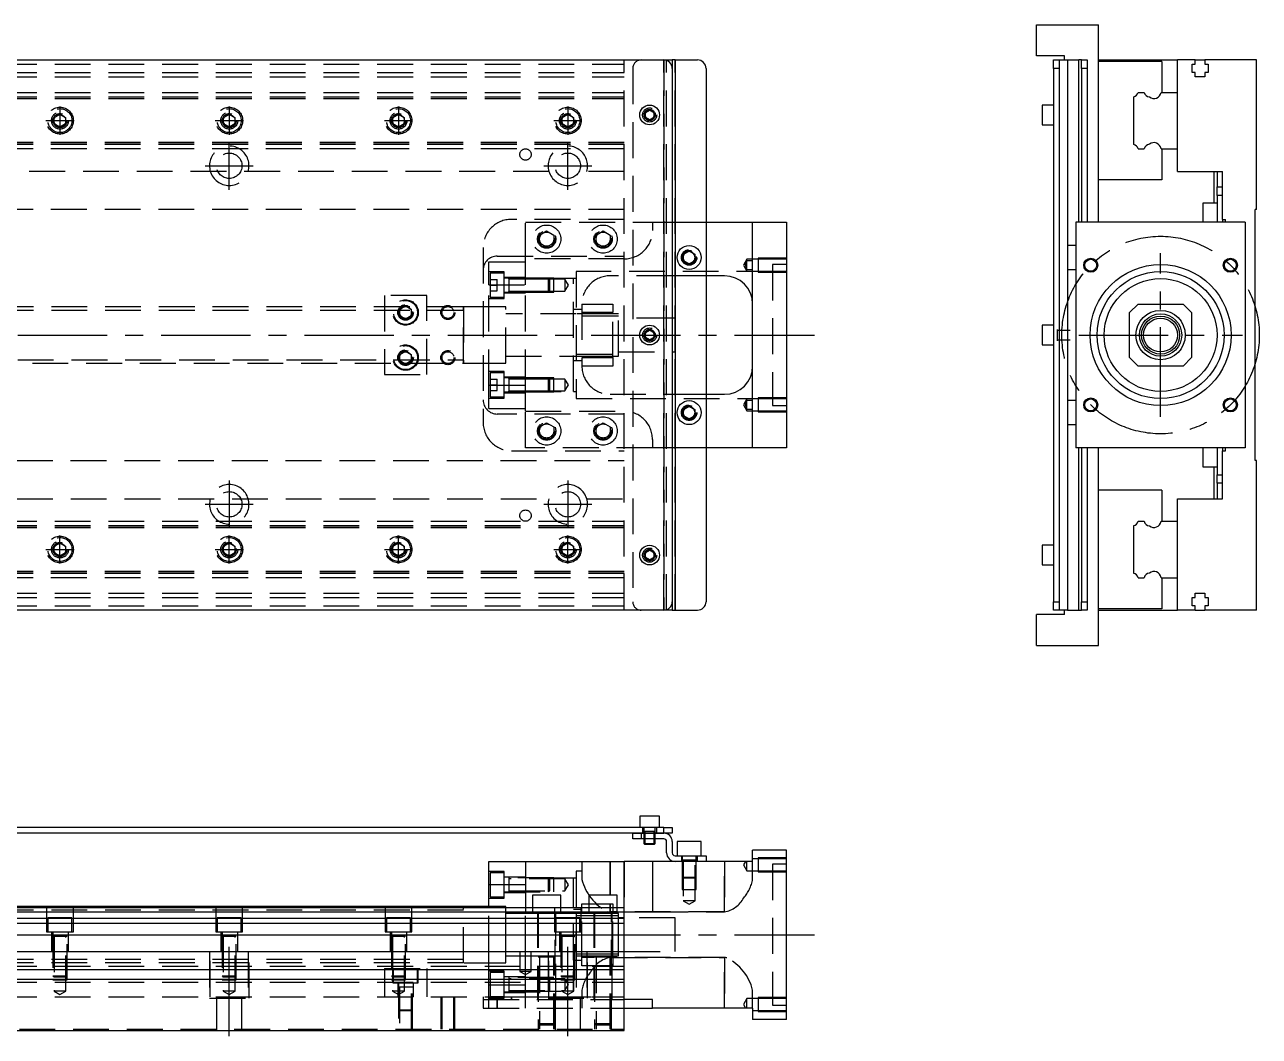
# Model space of a CAD drawing. Extents: x -36 to 861, y -312 to 84.
# Drawn here: x 423.6 to 861.2, y -276.2 to 82.3 of the extents above; entities that cross this region are included whole.
import ezdxf

# ---------------------------------------------------------------- set-up
doc = ezdxf.new("R2010")
doc.units = 0
doc.linetypes.add('CENTER', pattern=[50.8, 31.75, -6.35, 6.35, -6.35])
doc.linetypes.add('DASHED', pattern=[19.05, 12.7, -6.35])
doc.layers.get('0').update_dxf_attribs({"linetype": 'CONTINUOUS'})
doc.layers.add('CENTER', color=1, linetype='CENTER')

msp = doc.modelspace()

# ---------------------------------------------------------------- linework, layer by layer
at = {"color": 7, "linetype": 'CONTINUOUS'}
for p, q in [((782.19, 82.31), (804.19, 82.31)), ((782.19, 71.31), (782.19, 82.31)), ((804.19, 12.31), (804.19, 82.31)), ((792.19, 71.31), (782.19, 71.31)), ((792.19, 69.81), (792.19, 71.31)), ((-17.91, 69.81), (650.09, 69.81)), ((650.09, 69.81), (653.09, 69.81)), ((653.09, 69.81), (653.09, 66.81)), ((654.09, 69.81), (653.09, 69.81)), ((653.09, 66.81), (653.09, -122.19)), ((654.09, 69.81), (654.09, -125.19)), ((654.09, 69.81), (662.09, 69.81)), ((665.09, 66.81), (665.09, -122.19)), ((788.19, 69.81), (790.19, 69.81)), ((788.19, 66.81), (788.19, 69.81)), ((790.19, 66.81), (788.19, 66.81)), ((788.19, 66.81), (788.19, -122.19)), ((790.19, 69.81), (793.19, 69.81)), ((790.19, 69.81), (790.19, 66.81)), ((790.19, 66.81), (790.19, -122.19)), ((793.19, 69.81), (793.19, 4.06)), ((793.19, 69.81), (797.19, 69.81)), ((797.19, 12.31), (797.19, 69.81)), ((798.19, 69.81), (797.19, 69.81)), ((798.19, 69.81), (800.19, 69.81)), ((798.19, 66.81), (798.19, 69.81)), ((800.19, 66.81), (798.19, 66.81)), ((798.19, 66.81), (798.19, 12.31)), ((799.29, 66.81), (799.29, 66.81)), ((800.19, 69.81), (800.19, 66.81)), ((800.19, 66.81), (800.19, 12.31)), ((804.19, 69.81), (832.19, 69.81)), ((826.69, 69.31), (804.19, 69.31)), ((826.69, 69.31), (826.69, 58.31)), ((832.19, 58.31), (832.19, 69.81)), ((838.49, 69.81), (832.19, 69.81)), ((837.34, 68.31), (838.49, 68.31)), ((837.34, 65.31), (837.34, 68.31)), ((838.49, 69.81), (841.89, 69.81)), ((838.49, 68.31), (838.49, 69.81)), ((841.89, 69.81), (841.89, 68.31)), ((860.19, 69.81), (841.89, 69.81)), ((841.89, 68.31), (843.04, 68.31)), ((843.04, 68.31), (843.04, 65.31)), ((860.19, 16.81), (860.19, 69.81)), ((838.49, 65.31), (837.34, 65.31)), ((838.49, 63.81), (838.49, 65.31)), ((841.89, 63.81), (838.49, 63.81)), ((841.89, 65.31), (841.89, 63.81)), ((843.04, 65.31), (841.89, 65.31)), ((818.22, 58.31), (820.35, 58.31)), ((826.37, 58.31), (832.19, 58.31)), ((832.19, 38.31), (832.19, 58.31)), ((832.19, 38.31), (832.19, 58.31)), ((784.19, 53.81), (784.19, 50.31)), ((788.19, 53.81), (784.19, 53.81)), ((816.69, 39.85), (816.69, 56.77)), ((643.59, 51.18), (645.09, 52.04)), ((643.59, 49.44), (643.59, 51.18)), ((645.09, 48.58), (643.59, 49.44)), ((645.09, 52.04), (646.59, 51.18)), ((646.59, 49.44), (645.09, 48.58)), ((646.59, 51.18), (646.59, 49.44)), ((784.19, 50.31), (784.19, 46.81)), ((784.19, 46.81), (788.19, 46.81)), ((818.22, 38.31), (820.35, 38.31)), ((826.37, 38.31), (832.19, 38.31)), ((826.69, 38.31), (826.69, 27.31)), ((832.19, 30.31), (832.19, 38.31)), ((826.69, 27.31), (804.19, 27.31)), ((832.19, 30.31), (848.19, 30.31)), ((845.19, 19.06), (845.19, 30.31)), ((846.19, 30.31), (846.19, 24.81)), ((848.19, 13.31), (848.19, 30.31)), ((846.19, 24.81), (848.19, 24.81)), ((846.19, 21.81), (846.19, 24.81)), ((841.19, 19.06), (841.19, 14.81)), ((846.19, 19.06), (841.19, 19.06)), ((848.19, 21.81), (846.19, 21.81)), ((846.19, 21.81), (846.19, 12.31)), ((841.19, 14.81), (841.19, 12.31)), ((848.19, 13.31), (849.19, 13.31)), ((848.19, 13.31), (848.19, 12.31)), ((849.19, 12.31), (849.19, 13.31)), ((860.19, 16.81), (859.69, 16.81)), ((859.69, -72.19), (859.69, 16.81)), ((665.09, 12.31), (681.59, 12.31)), ((681.59, -67.69), (681.59, 12.31)), ((681.59, 12.31), (693.59, 12.31)), ((693.59, 12.31), (693.59, -67.69)), ((856.19, 12.31), (796.19, 12.31)), ((796.19, 12.31), (796.19, -67.69)), ((856.19, 12.31), (856.19, -67.69)), ((657.09, 0.96), (659.09, 2.12)), ((657.09, -1.34), (657.09, 0.96)), ((659.09, 2.12), (661.09, 0.96)), ((661.09, 0.96), (661.09, -1.34)), ((793.19, 4.06), (793.19, -0.19)), ((796.19, 4.06), (793.19, 4.06)), ((659.09, -2.5), (657.09, -1.34)), ((661.09, -1.34), (659.09, -2.5)), ((793.19, -0.19), (793.19, -4.44)), ((671.59, -6.69), (665.09, -6.69)), ((793.19, -4.44), (793.19, -50.94)), ((793.19, -4.44), (796.19, -4.44)), ((818.19, -16.69), (815.19, -19.69)), ((818.19, -16.69), (834.19, -16.69)), ((837.19, -19.69), (834.19, -16.69)), ((815.19, -35.69), (815.19, -19.69)), ((837.19, -19.69), (837.19, -35.69)), ((643.59, -26.82), (645.09, -25.96)), ((645.09, -25.96), (646.59, -26.82)), ((784.19, -24.19), (784.19, -27.69)), ((788.19, -24.19), (784.19, -24.19)), ((789.59, -25.69), (789.59, -26.27)), ((790.19, -26.04), (789.59, -26.04)), ((792.19, -26.04), (790.19, -26.04)), ((794.19, -26.04), (792.19, -26.04)), ((643.59, -28.56), (643.59, -26.82)), ((645.09, -29.42), (643.59, -28.56)), ((646.59, -28.56), (645.09, -29.42)), ((646.59, -26.82), (646.59, -28.56)), ((784.19, -27.69), (784.19, -31.19)), ((789.59, -26.27), (789.59, -27.69)), ((789.59, -27.69), (789.59, -29.1)), ((789.59, -29.1), (789.59, -29.69)), ((789.59, -29.34), (790.19, -29.34)), ((790.19, -29.34), (792.19, -29.34)), ((792.19, -29.34), (794.19, -29.34)), ((784.19, -31.19), (788.19, -31.19)), ((815.19, -35.69), (818.19, -38.69)), ((834.19, -38.69), (818.19, -38.69)), ((834.19, -38.69), (837.19, -35.69)), ((665.09, -48.69), (671.59, -48.69)), ((793.19, -50.94), (793.19, -55.19)), ((796.19, -50.94), (793.19, -50.94)), ((657.09, -54.04), (659.09, -52.88)), ((657.09, -56.34), (657.09, -54.04)), ((659.09, -57.5), (657.09, -56.34)), ((659.09, -52.88), (661.09, -54.04)), ((661.09, -56.34), (659.09, -57.5)), ((661.09, -54.04), (661.09, -56.34)), ((793.19, -55.19), (793.19, -59.44)), ((793.19, -59.44), (793.19, -125.19)), ((793.19, -59.44), (796.19, -59.44)), ((681.59, -67.69), (665.09, -67.69)), ((693.59, -67.69), (681.59, -67.69)), ((856.19, -67.69), (796.19, -67.69)), ((797.19, -125.19), (797.19, -67.69)), ((798.19, -67.69), (798.19, -122.19)), ((800.19, -67.69), (800.19, -122.19)), ((804.19, -137.69), (804.19, -67.69)), ((841.19, -67.69), (841.19, -70.19)), ((846.19, -67.69), (846.19, -77.19)), ((848.19, -67.69), (848.19, -68.69)), ((848.19, -85.69), (848.19, -68.69)), ((848.19, -68.69), (849.19, -68.69)), ((849.19, -68.69), (849.19, -67.69)), ((841.19, -70.19), (841.19, -74.44)), ((860.19, -72.19), (859.69, -72.19)), ((860.19, -125.19), (860.19, -72.19)), ((841.19, -74.44), (846.19, -74.44)), ((845.19, -85.69), (845.19, -74.44)), ((846.19, -77.19), (848.19, -77.19)), ((846.19, -80.19), (846.19, -77.19)), ((826.69, -82.69), (804.19, -82.69)), ((826.69, -82.69), (826.69, -93.69)), ((848.19, -80.19), (846.19, -80.19)), ((846.19, -80.19), (846.19, -85.69)), ((832.19, -93.69), (832.19, -85.69)), ((832.19, -85.69), (848.19, -85.69)), ((816.69, -112.15), (816.69, -95.23)), ((818.22, -93.69), (820.35, -93.69)), ((826.37, -93.69), (832.19, -93.69)), ((832.19, -113.69), (832.19, -93.69)), ((832.19, -113.69), (832.19, -93.69)), ((643.59, -104.82), (645.09, -103.96)), ((643.59, -106.56), (643.59, -104.82)), ((645.09, -103.96), (646.59, -104.82)), ((646.59, -104.82), (646.59, -106.56)), ((784.19, -102.19), (784.19, -105.69)), ((788.19, -102.19), (784.19, -102.19)), ((645.09, -107.42), (643.59, -106.56)), ((646.59, -106.56), (645.09, -107.42)), ((784.19, -105.69), (784.19, -109.19)), ((784.19, -109.19), (788.19, -109.19)), ((818.22, -113.69), (820.35, -113.69)), ((826.37, -113.69), (832.19, -113.69)), ((826.69, -113.69), (826.69, -124.69)), ((832.19, -125.19), (832.19, -113.69)), ((653.09, -122.19), (653.09, -125.19)), ((788.19, -122.19), (790.19, -122.19)), ((788.19, -125.19), (788.19, -122.19)), ((790.19, -122.19), (790.19, -125.19)), ((798.19, -122.19), (800.19, -122.19)), ((798.19, -125.19), (798.19, -122.19)), ((800.19, -122.19), (800.19, -125.19)), ((837.34, -120.69), (838.49, -120.69)), ((837.34, -123.69), (837.34, -120.69)), ((838.49, -119.19), (841.89, -119.19)), ((838.49, -120.69), (838.49, -119.19)), ((841.89, -119.19), (841.89, -120.69)), ((841.89, -120.69), (843.04, -120.69)), ((843.04, -120.69), (843.04, -123.69)), ((650.09, -125.19), (-17.91, -125.19)), ((653.09, -125.19), (650.09, -125.19)), ((653.09, -125.19), (654.09, -125.19)), ((654.09, -125.19), (662.09, -125.19)), ((782.19, -137.69), (782.19, -126.69)), ((792.19, -126.69), (782.19, -126.69)), ((790.19, -125.19), (788.19, -125.19)), ((793.19, -125.19), (790.19, -125.19)), ((792.19, -126.69), (792.19, -125.19)), ((793.19, -125.19), (797.19, -125.19)), ((797.19, -125.19), (798.19, -125.19)), ((800.19, -125.19), (798.19, -125.19)), ((826.69, -124.69), (804.19, -124.69)), ((804.19, -125.19), (832.19, -125.19)), ((838.49, -125.19), (832.19, -125.19)), ((838.49, -123.69), (837.34, -123.69)), ((838.49, -125.19), (838.49, -123.69)), ((838.49, -125.19), (841.89, -125.19)), ((841.89, -123.69), (841.89, -125.19)), ((843.04, -123.69), (841.89, -123.69)), ((860.19, -125.19), (841.89, -125.19)), ((782.19, -137.69), (804.19, -137.69)), ((648.59, -198.24), (641.59, -198.24)), ((641.59, -198.24), (641.59, -202.24)), ((648.59, -202.24), (648.59, -198.24)), ((650.09, -202.24), (416.09, -202.24)), ((642.09, -204.24), (416.09, -204.24)), ((639.09, -206.24), (639.09, -204.24)), ((642.09, -204.24), (642.09, -206.24)), ((642.09, -204.24), (650.09, -204.24)), ((650.09, -204.24), (642.09, -204.24)), ((650.09, -204.24), (650.09, -202.24)), ((650.09, -202.24), (653.09, -202.24)), ((653.09, -204.24), (650.09, -204.24)), ((653.09, -202.24), (653.09, -204.24)), ((642.09, -206.24), (639.09, -206.24)), ((650.09, -206.24), (642.09, -206.24)), ((643.09, -206.24), (643.09, -207.89)), ((643.09, -207.89), (647.09, -207.89)), ((643.09, -207.89), (643.44, -208.24)), ((643.44, -206.24), (643.44, -208.24)), ((646.74, -208.24), (643.44, -208.24)), ((646.74, -208.24), (646.74, -206.24)), ((646.74, -208.24), (647.09, -207.89)), ((647.09, -207.89), (647.09, -206.24)), ((651.09, -211.24), (651.09, -207.24)), ((653.09, -207.24), (653.09, -211.24)), ((663.34, -207.24), (654.84, -207.24)), ((654.84, -207.24), (654.84, -212.24)), ((663.34, -212.24), (663.34, -207.24)), ((588.09, -214.24), (601.09, -214.24)), ((588.09, -222.46), (588.09, -214.24)), ((601.09, -214.24), (636.09, -214.24)), ((601.09, -214.24), (601.09, -230.74)), ((636.09, -230.74), (636.09, -214.24)), ((646.09, -214.24), (636.09, -214.24)), ((654.09, -214.24), (646.09, -214.24)), ((646.09, -214.24), (646.09, -232.24)), ((654.09, -212.24), (662.09, -212.24)), ((662.09, -214.24), (654.09, -214.24)), ((662.09, -214.24), (662.09, -212.24)), ((662.09, -212.24), (665.09, -212.24)), ((665.09, -214.24), (662.09, -214.24)), ((665.09, -212.24), (665.09, -214.24)), ((681.59, -214.24), (665.09, -214.24)), ((693.59, -210.24), (681.59, -210.24)), ((681.59, -214.24), (681.59, -210.24)), ((693.59, -270.24), (693.59, -210.24)), ((588.09, -222.46), (601.09, -222.46)), ((588.09, -230.74), (588.09, -222.46)), ((613.59, -226.24), (603.59, -226.24)), ((603.59, -226.24), (603.59, -230.74)), ((613.59, -230.74), (613.59, -226.24)), ((633.59, -226.24), (623.59, -226.24)), ((623.59, -226.24), (623.59, -230.74)), ((633.59, -230.74), (633.59, -226.24)), ((579.09, -230.24), (409.59, -230.24)), ((636.09, -230.74), (409.59, -230.74)), ((579.09, -230.24), (579.08, -230.24)), ((579.09, -230.24), (579.09, -230.74)), ((579.09, -230.24), (579.09, -230.74)), ((579.09, -230.74), (579.09, -230.24)), ((579.09, -230.24), (579.09, -230.24)), ((588.09, -230.24), (579.09, -230.24)), ((579.09, -230.24), (579.09, -230.24)), ((636.09, -274.24), (636.09, -230.74)), ((636.09, -232.28), (409.59, -232.28)), ((409.59, -234.4), (636.09, -234.4)), ((619.09, -232.74), (619.09, -247.74)), ((621.09, -233.49), (619.09, -233.49)), ((625.59, -233.49), (621.09, -233.49)), ((631.59, -233.49), (625.59, -233.49)), ((632.09, -233.49), (631.59, -233.49)), ((634.09, -233.49), (632.09, -233.49)), ((646.09, -232.24), (636.09, -232.24)), ((636.09, -236.31), (409.59, -236.31)), ((636.09, -240.42), (409.59, -240.42)), ((619.09, -240.24), (619.09, -247.74)), ((-3.91, -246.24), (636.09, -246.24)), ((619.09, -246.99), (634.09, -246.99)), ((-3.91, -252.54), (636.09, -252.54)), ((-3.91, -255.94), (636.09, -255.94)), ((646.09, -263.24), (636.09, -263.24)), ((636.09, -266.24), (646.09, -266.24)), ((646.09, -266.24), (646.09, -263.24)), ((681.59, -266.24), (646.09, -266.24)), ((681.59, -266.24), (681.59, -270.24)), ((693.59, -270.24), (681.59, -270.24)), ((-3.91, -274.24), (636.09, -274.24))]:
    msp.add_line(p, q, dxfattribs=at)
at = {"color": 3, "linetype": 'DASHED'}
for p, q in [((-3.91, 68.31), (636.09, 68.31)), ((636.09, -125.19), (636.09, 69.81)), ((639.09, 66.81), (639.09, -122.19)), ((650.09, -125.19), (650.09, 69.81)), ((650.09, 69.81), (650.09, -125.19)), ((651.09, -125.19), (651.09, 69.81)), ((654.09, -125.19), (654.09, 69.81)), ((-3.91, 65.31), (636.09, 65.31)), ((-3.91, 63.81), (636.09, 63.81)), ((-3.91, 58.31), (636.09, 58.31)), ((-3.91, 56.77), (636.09, 56.77)), ((-3.91, 56.71), (636.09, 56.71)), ((-3.91, 56.11), (636.09, 56.11)), ((433.59, 48.31), (433.62, 48.72)), ((434.09, 49.46), (436.09, 50.62)), ((434.09, 47.16), (434.09, 49.46)), ((436.09, 50.62), (438.09, 49.46)), ((438.09, 49.46), (438.09, 47.16)), ((493.59, 48.31), (493.62, 48.72)), ((494.09, 49.46), (496.09, 50.62)), ((494.09, 47.16), (494.09, 49.46)), ((496.09, 50.62), (498.09, 49.46)), ((498.09, 49.46), (498.09, 47.16)), ((553.59, 48.31), (553.62, 48.72)), ((554.09, 49.46), (556.09, 50.62)), ((554.09, 47.16), (554.09, 49.46)), ((556.09, 50.62), (558.09, 49.46)), ((558.09, 49.46), (558.09, 47.16)), ((614.09, 49.46), (616.09, 50.62)), ((614.09, 47.16), (614.09, 49.46)), ((616.09, 50.62), (618.09, 49.46)), ((618.09, 49.46), (618.09, 47.16)), ((618.57, 48.6), (618.59, 48.31)), ((647.06, 50.64), (647.09, 50.31)), ((436.09, 46), (434.09, 47.16)), ((438.09, 47.16), (436.09, 46)), ((496.09, 46), (494.09, 47.16)), ((498.09, 47.16), (496.09, 46)), ((556.09, 46), (554.09, 47.16)), ((558.09, 47.16), (556.09, 46)), ((616.09, 46), (614.09, 47.16)), ((618.09, 47.16), (616.09, 46)), ((636.09, 40.51), (-3.91, 40.51)), ((636.09, 39.91), (-3.91, 39.91)), ((636.09, 39.85), (-3.91, 39.85)), ((636.09, 38.31), (-3.91, 38.31)), ((609.38, 30.31), (382.79, 30.31)), ((636.09, 30.31), (622.79, 30.31)), ((636.09, 16.81), (1.73, 16.81)), ((636.09, 13.31), (596.09, 13.31)), ((601.09, -0.69), (601.09, 12.31)), ((601.09, 12.31), (646.09, 12.31)), ((606.09, 7.75), (608.59, 9.2)), ((608.59, 9.2), (611.09, 7.75)), ((626.09, 7.75), (628.59, 9.2)), ((628.59, 9.2), (631.09, 7.75)), ((646.09, 12.31), (646.09, 9.31)), ((646.09, 12.31), (653.09, 12.31)), ((653.09, 12.31), (665.09, 12.31)), ((606.09, 4.87), (606.09, 7.75)), ((608.59, 3.42), (606.09, 4.87)), ((611.09, 4.87), (608.59, 3.42)), ((611.09, 7.75), (611.09, 4.87)), ((611.56, 6.67), (611.59, 6.31)), ((626.09, 4.87), (626.09, 7.75)), ((628.59, 3.42), (626.09, 4.87)), ((631.09, 4.87), (628.59, 3.42)), ((631.09, 7.75), (631.09, 4.87)), ((631.56, 6.67), (631.59, 6.31)), ((586.09, 3.31), (586.09, -58.69)), ((591.09, 0.31), (636.09, 0.31)), ((661.57, 0.1), (661.59, -0.19)), ((588.09, -9.91), (588.09, -1.69)), ((588.09, -1.69), (601.09, -1.69)), ((601.09, -9.91), (601.09, -0.69)), ((636.09, -0.69), (601.09, -0.69)), ((601.09, -9.91), (601.09, -1.69)), ((679.59, -0.84), (678.37, -2.94)), ((678.37, -2.94), (679.59, -5.04)), ((679.1, -2.78), (679.15, -2.46)), ((679.15, -2.46), (679.25, -2.08)), ((679.25, -2.08), (679.39, -1.7)), ((679.39, -1.7), (679.59, -1.25)), ((683.59, -0.84), (679.59, -0.84)), ((679.59, -1.25), (679.59, -0.84)), ((679.59, -4.63), (679.59, -1.25)), ((679.59, -1.25), (681.59, -1.25)), ((683.59, -0.44), (683.59, -5.44)), ((693.59, -0.44), (683.59, -0.44)), ((693.59, -0.84), (683.59, -0.84)), ((688.59, -2.69), (688.59, -52.69)), ((693.59, -2.69), (688.59, -2.69)), ((593.59, -5.26), (588.09, -5.26)), ((588.59, -5.76), (588.59, -14.26)), ((593.59, -5.76), (588.59, -5.76)), ((588.59, -8.01), (591.09, -8.01)), ((591.09, -10.01), (591.09, -8.01)), ((593.59, -14.76), (593.59, -5.26)), ((601.09, -7.26), (593.59, -7.26)), ((595.19, -7.51), (593.59, -7.51)), ((601.09, -7.51), (595.18, -7.51)), ((595.19, -7.51), (595.19, -12.51)), ((595.19, -7.51), (595.19, -7.77)), ((595.19, -7.77), (595.19, -7.51)), ((595.19, -7.77), (595.19, -12.25)), ((601.09, -7.91), (595.19, -7.91)), ((609.19, -7.51), (601.09, -7.51)), ((609.19, -7.51), (601.09, -7.51)), ((618.09, -7.69), (601.09, -7.69)), ((618.09, -7.69), (601.09, -7.69)), ((609.59, -7.91), (601.09, -7.91)), ((609.59, -7.91), (601.09, -7.91)), ((609.19, -12.51), (609.19, -7.51)), ((611.09, -7.51), (609.19, -7.51)), ((609.59, -7.91), (609.19, -7.51)), ((609.59, -7.91), (609.59, -12.11)), ((611.09, -7.91), (609.59, -7.91)), ((611.09, -12.51), (611.09, -7.51)), ((615.09, -7.91), (611.09, -7.91)), ((615.09, -7.91), (615.09, -12.11)), ((616.3, -10.01), (615.09, -7.91)), ((618.09, -47.69), (618.09, -7.69)), ((619.09, -7.69), (618.09, -7.69)), ((619.09, -5.19), (619.09, -50.19)), ((688.59, -5.19), (619.09, -5.19)), ((653.09, -6.69), (631.09, -6.69)), ((665.09, -6.69), (653.09, -6.69)), ((679.59, -5.04), (679.59, -4.63)), ((681.59, -4.63), (679.59, -4.63)), ((679.59, -5.04), (683.59, -5.04)), ((683.59, -5.04), (693.59, -5.04)), ((683.59, -5.44), (693.59, -5.44)), ((588.09, -9.91), (601.09, -9.91)), ((588.09, -45.47), (588.09, -9.91)), ((588.59, -10.01), (591.09, -10.01)), ((588.59, -12.01), (591.09, -12.01)), ((591.09, -12.01), (591.09, -10.01)), ((593.59, -12.51), (595.19, -12.51)), ((593.59, -12.76), (601.09, -12.76)), ((595.18, -12.51), (601.09, -12.51)), ((595.19, -12.11), (601.09, -12.11)), ((595.19, -12.25), (595.19, -12.51)), ((595.19, -12.51), (595.19, -12.25)), ((601.09, -45.47), (601.09, -9.91)), ((601.09, -45.47), (601.09, -9.91)), ((601.09, -12.11), (609.59, -12.11)), ((601.09, -12.11), (609.59, -12.11)), ((601.09, -12.51), (609.19, -12.51)), ((601.09, -12.51), (609.19, -12.51)), ((609.19, -12.51), (609.59, -12.11)), ((609.19, -12.51), (611.09, -12.51)), ((609.59, -12.11), (611.09, -12.11)), ((611.09, -12.11), (615.09, -12.11)), ((615.09, -12.11), (616.3, -10.01)), ((551.09, -13.69), (551.09, -41.69)), ((566.09, -13.69), (551.09, -13.69)), ((556.59, -18.54), (558.59, -17.38)), ((558.59, -17.38), (560.59, -18.54)), ((566.09, -41.69), (566.09, -13.69)), ((588.09, -14.76), (593.59, -14.76)), ((588.59, -14.26), (593.59, -14.26)), ((621.09, -16.69), (632.09, -16.69)), ((621.09, -16.69), (621.09, -38.69)), ((632.09, -16.69), (632.09, -19.69)), ((579.09, -18.94), (21.09, -18.94)), ((579.09, -17.69), (331.09, -17.69)), ((556.59, -20.84), (556.59, -18.54)), ((558.59, -22), (556.59, -20.84)), ((560.59, -20.84), (558.59, -22)), ((560.59, -18.54), (560.59, -20.84)), ((561.07, -19.4), (561.09, -19.69)), ((588.09, -17.69), (579.08, -17.69)), ((579.09, -17.69), (579.09, -37.69)), ((579.09, -17.69), (579.09, -37.69)), ((579.09, -37.69), (579.09, -17.69)), ((579.09, -17.69), (579.09, -18.74)), ((594.09, -17.69), (588.09, -17.69)), ((594.09, -17.69), (588.09, -17.69)), ((594.09, -37.69), (594.09, -17.69)), ((594.09, -37.69), (594.09, -17.69)), ((619.09, -20.19), (594.09, -20.19)), ((619.08, -20.19), (594.09, -20.19)), ((621.09, -18.69), (618.09, -18.69)), ((632.09, -20.19), (619.08, -20.19)), ((619.09, -20.19), (619.08, -20.19)), ((632.09, -20.19), (619.09, -20.19)), ((634.09, -20.94), (619.09, -20.94)), ((632.09, -19.69), (621.09, -19.69)), ((632.09, -35.69), (632.09, -19.69)), ((634.09, -20.19), (632.09, -20.19)), ((634.09, -35.19), (634.09, -20.19)), ((653.09, -21.69), (634.09, -21.69)), ((654.09, -21.69), (653.09, -21.69)), ((654.09, -33.69), (654.09, -21.69)), ((647.06, -27.36), (647.09, -27.69)), ((556.59, -34.54), (558.59, -33.38)), ((556.59, -36.84), (556.59, -34.54)), ((558.59, -33.38), (560.59, -34.54)), ((560.59, -34.54), (560.59, -36.84)), ((619.09, -34.44), (634.09, -34.44)), ((634.09, -33.69), (653.09, -33.69)), ((653.09, -33.69), (654.09, -33.69)), ((21.09, -36.44), (579.09, -36.44)), ((331.09, -37.69), (579.09, -37.69)), ((558.59, -38), (556.59, -36.84)), ((560.59, -36.84), (558.59, -38)), ((561.07, -35.4), (561.09, -35.69)), ((579.08, -37.69), (588.09, -37.69)), ((579.09, -36.64), (579.09, -37.69)), ((579.09, -37.69), (579.09, -37.69)), ((588.09, -37.69), (594.09, -37.69)), ((588.09, -37.69), (594.09, -37.69)), ((594.09, -35.19), (619.09, -35.19)), ((594.09, -35.19), (619.08, -35.19)), ((618.09, -36.69), (621.09, -36.69)), ((619.08, -35.19), (632.09, -35.19)), ((619.08, -35.19), (619.09, -35.19)), ((619.09, -35.19), (632.09, -35.19)), ((621.09, -35.69), (632.09, -35.69)), ((632.09, -38.69), (621.09, -38.69)), ((632.09, -35.19), (634.09, -35.19)), ((632.09, -35.69), (632.09, -38.69)), ((551.09, -41.69), (566.09, -41.69)), ((593.59, -40.62), (588.09, -40.62)), ((588.59, -41.12), (588.59, -49.62)), ((593.59, -41.12), (588.59, -41.12)), ((588.59, -43.37), (591.09, -43.37)), ((591.09, -45.37), (591.09, -43.37)), ((593.59, -50.12), (593.59, -40.62)), ((601.09, -42.62), (593.59, -42.62)), ((595.19, -42.87), (593.59, -42.87)), ((601.09, -42.87), (595.18, -42.87)), ((595.19, -42.87), (595.19, -47.87)), ((595.19, -42.87), (595.19, -47.87)), ((595.19, -42.87), (595.19, -47.87)), ((595.19, -42.87), (595.19, -43.12)), ((595.19, -43.12), (595.19, -42.87)), ((595.19, -43.12), (595.19, -47.61)), ((601.09, -43.27), (595.19, -43.27)), ((609.19, -42.87), (601.09, -42.87)), ((609.19, -42.87), (601.09, -42.87)), ((609.59, -43.27), (601.09, -43.27)), ((609.59, -43.27), (601.09, -43.27)), ((609.19, -47.87), (609.19, -42.87)), ((611.09, -42.87), (609.19, -42.87)), ((609.59, -43.27), (609.19, -42.87)), ((609.59, -43.27), (609.59, -47.47)), ((611.09, -43.27), (609.59, -43.27)), ((611.09, -47.87), (611.09, -42.87)), ((615.09, -43.27), (611.09, -43.27)), ((615.09, -43.27), (615.09, -47.47)), ((616.3, -45.37), (615.09, -43.27)), ((588.09, -45.47), (601.09, -45.47)), ((588.09, -53.69), (588.09, -45.47)), ((588.59, -45.37), (591.09, -45.37)), ((588.59, -47.37), (591.09, -47.37)), ((591.09, -47.37), (591.09, -45.37)), ((593.59, -47.87), (595.19, -47.87)), ((593.59, -48.12), (601.09, -48.12)), ((595.18, -47.87), (601.09, -47.87)), ((595.19, -47.47), (601.09, -47.47)), ((595.19, -47.61), (595.19, -47.87)), ((595.19, -47.87), (595.19, -47.61)), ((601.09, -53.69), (601.09, -45.47)), ((601.09, -54.69), (601.09, -45.47)), ((601.09, -47.47), (609.59, -47.47)), ((601.09, -47.47), (609.59, -47.47)), ((601.09, -47.69), (618.09, -47.69)), ((601.09, -47.69), (618.09, -47.69)), ((601.09, -47.87), (609.19, -47.87)), ((601.09, -47.87), (609.19, -47.87)), ((609.19, -47.87), (609.59, -47.47)), ((609.19, -47.87), (611.09, -47.87)), ((609.59, -47.47), (611.09, -47.47)), ((611.09, -47.47), (615.09, -47.47)), ((615.09, -47.47), (616.3, -45.37)), ((618.09, -47.69), (619.09, -47.69)), ((588.09, -50.12), (593.59, -50.12)), ((588.59, -49.62), (593.59, -49.62)), ((619.09, -50.19), (688.59, -50.19)), ((631.09, -48.69), (653.09, -48.69)), ((653.09, -48.69), (665.09, -48.69)), ((679.59, -50.34), (678.37, -52.44)), ((678.37, -52.44), (679.59, -54.54)), ((679.1, -52.28), (679.15, -51.96)), ((679.15, -51.96), (679.25, -51.58)), ((679.25, -51.58), (679.39, -51.2)), ((679.39, -51.2), (679.59, -50.75)), ((683.59, -50.34), (679.59, -50.34)), ((679.59, -50.75), (679.59, -50.34)), ((679.59, -54.12), (679.59, -50.75)), ((679.59, -50.75), (681.59, -50.75)), ((683.59, -49.94), (683.59, -54.94)), ((693.59, -49.94), (683.59, -49.94)), ((693.59, -50.34), (683.59, -50.34)), ((588.09, -53.69), (601.09, -53.69)), ((636.09, -55.69), (591.09, -55.69)), ((601.09, -54.69), (636.09, -54.69)), ((601.09, -67.69), (601.09, -54.69)), ((656.59, -55.19), (656.61, -54.82)), ((679.59, -54.54), (679.59, -54.12)), ((681.59, -54.12), (679.59, -54.12)), ((679.59, -54.54), (683.59, -54.54)), ((683.59, -54.54), (693.59, -54.54)), ((683.59, -54.94), (693.59, -54.94)), ((688.59, -52.69), (693.59, -52.69)), ((606.09, -60.25), (608.59, -58.8)), ((606.09, -63.13), (606.09, -60.25)), ((608.59, -58.8), (611.09, -60.25)), ((611.09, -60.25), (611.09, -63.13)), ((626.09, -60.25), (628.59, -58.8)), ((626.09, -63.13), (626.09, -60.25)), ((628.59, -58.8), (631.09, -60.25)), ((631.09, -60.25), (631.09, -63.13)), ((605.59, -61.69), (605.61, -61.34)), ((608.59, -64.58), (606.09, -63.13)), ((611.09, -63.13), (608.59, -64.58)), ((628.59, -64.58), (626.09, -63.13)), ((631.09, -63.13), (628.59, -64.58)), ((631.56, -61.33), (631.59, -61.69)), ((646.09, -64.69), (646.09, -67.69)), ((596.09, -68.69), (636.09, -68.69)), ((646.09, -67.69), (601.09, -67.69)), ((653.09, -67.69), (646.09, -67.69)), ((665.09, -67.69), (653.09, -67.69)), ((1.73, -72.19), (636.09, -72.19)), ((382.79, -85.69), (609.38, -85.69)), ((622.79, -85.69), (636.09, -85.69)), ((-3.91, -93.69), (636.09, -93.69)), ((-3.91, -95.23), (636.09, -95.23)), ((-3.91, -95.29), (636.09, -95.29)), ((-3.91, -95.89), (636.09, -95.89)), ((433.59, -103.69), (433.62, -103.28)), ((434.09, -102.54), (436.09, -101.38)), ((434.09, -104.84), (434.09, -102.54)), ((436.09, -106), (434.09, -104.84)), ((436.09, -101.38), (438.09, -102.54)), ((438.09, -104.84), (436.09, -106)), ((438.09, -102.54), (438.09, -104.84)), ((494.09, -102.54), (496.09, -101.38)), ((494.09, -104.84), (494.09, -102.54)), ((496.09, -106), (494.09, -104.84)), ((496.09, -101.38), (498.09, -102.54)), ((498.09, -104.84), (496.09, -106)), ((498.09, -102.54), (498.09, -104.84)), ((498.57, -103.4), (498.59, -103.69)), ((553.59, -103.69), (553.62, -103.28)), ((554.09, -102.54), (556.09, -101.38)), ((554.09, -104.84), (554.09, -102.54)), ((556.09, -106), (554.09, -104.84)), ((556.09, -101.38), (558.09, -102.54)), ((558.09, -104.84), (556.09, -106)), ((558.09, -102.54), (558.09, -104.84)), ((614.09, -102.54), (616.09, -101.38)), ((614.09, -104.84), (614.09, -102.54)), ((616.09, -106), (614.09, -104.84)), ((616.09, -101.38), (618.09, -102.54)), ((618.09, -104.84), (616.09, -106)), ((618.09, -102.54), (618.09, -104.84)), ((618.57, -103.4), (618.59, -103.69)), ((647.06, -105.36), (647.09, -105.69)), ((636.09, -111.49), (-3.91, -111.49)), ((636.09, -112.09), (-3.91, -112.09)), ((636.09, -112.15), (-3.91, -112.15)), ((636.09, -113.69), (-3.91, -113.69)), ((636.09, -113.69), (636.09, -112.15)), ((-3.91, -119.19), (636.09, -119.19)), ((-3.91, -120.69), (636.09, -120.69)), ((-3.91, -123.69), (636.09, -123.69)), ((639.09, -204.24), (642.09, -204.24)), ((642.59, -202.24), (642.59, -204.24)), ((643.09, -202.24), (643.09, -206.24)), ((647.09, -203.64), (643.09, -203.64)), ((643.09, -204.24), (643.09, -206.24)), ((643.44, -203.64), (643.44, -206.24)), ((646.74, -206.24), (646.74, -203.64)), ((647.09, -206.24), (647.09, -202.24)), ((647.09, -206.24), (647.09, -204.24)), ((647.59, -204.24), (647.59, -202.24)), ((621.09, -214.24), (621.09, -220.61)), ((631.09, -226.24), (631.09, -214.24)), ((631.09, -214.24), (631.09, -226.24)), ((636.09, -214.24), (636.09, -230.74)), ((656.34, -212.24), (656.34, -214.24)), ((656.59, -212.24), (656.59, -224.24)), ((661.59, -213.84), (656.59, -213.84)), ((656.99, -213.84), (656.99, -228.24)), ((661.19, -228.24), (661.19, -213.84)), ((661.59, -224.24), (661.59, -212.24)), ((661.84, -214.24), (661.84, -212.24)), ((671.59, -214.24), (671.59, -232.16)), ((671.59, -232.16), (671.59, -214.24)), ((679.1, -214.24), (678.37, -215.49)), ((679.59, -217.59), (679.59, -214.24)), ((683.59, -213.39), (681.59, -213.39)), ((681.59, -220.61), (681.59, -214.24)), ((683.59, -212.99), (683.59, -217.99)), ((693.59, -212.99), (683.59, -212.99)), ((693.59, -213.39), (683.59, -213.39)), ((593.59, -217.81), (588.09, -217.81)), ((588.59, -218.31), (588.59, -222.56)), ((593.59, -218.31), (588.59, -218.31)), ((593.59, -227.31), (593.59, -217.81)), ((619.09, -217.74), (619.09, -239.24)), ((621.09, -217.74), (619.09, -217.74)), ((678.37, -215.49), (679.59, -217.59)), ((679.59, -217.59), (683.59, -217.59)), ((688.59, -217.74), (681.59, -217.74)), ((683.59, -217.59), (693.59, -217.59)), ((683.59, -217.99), (693.59, -217.99)), ((688.59, -215.24), (688.59, -265.24)), ((693.59, -215.24), (688.59, -215.24)), ((588.59, -222.56), (588.59, -226.81)), ((601.09, -219.81), (593.59, -219.81)), ((611.09, -220.06), (593.59, -220.06)), ((595.19, -220.06), (595.19, -225.06)), ((615.09, -220.46), (595.19, -220.46)), ((618.09, -220.24), (601.09, -220.24)), ((609.19, -222.56), (609.19, -220.06)), ((609.59, -220.46), (609.19, -220.06)), ((609.19, -225.06), (609.19, -222.56)), ((609.59, -220.46), (609.59, -222.56)), ((609.59, -222.56), (609.59, -224.66)), ((611.09, -225.06), (611.09, -220.06)), ((615.09, -220.46), (615.09, -222.56)), ((616.3, -222.56), (615.09, -220.46)), ((615.09, -222.56), (615.09, -224.66)), ((615.09, -224.66), (616.3, -222.56)), ((618.09, -230.74), (618.09, -220.24)), ((619.09, -220.24), (618.09, -220.24)), ((656.59, -219.84), (661.59, -219.84)), ((656.59, -219.84), (656.99, -220.24)), ((661.19, -220.24), (656.99, -220.24)), ((661.19, -220.24), (661.59, -219.84)), ((588.09, -227.31), (593.59, -227.31)), ((588.59, -226.81), (593.59, -226.81)), ((593.59, -225.06), (611.09, -225.06)), ((593.59, -225.31), (601.09, -225.31)), ((595.19, -224.66), (615.09, -224.66)), ((609.19, -225.06), (609.59, -224.66)), ((656.59, -224.24), (661.59, -224.24)), ((579.09, -231.49), (21.09, -231.49)), ((431.34, -230.74), (431.34, -239.24)), ((440.84, -239.24), (440.84, -230.74)), ((491.34, -230.74), (491.34, -239.24)), ((500.84, -239.24), (500.84, -230.74)), ((551.34, -230.74), (551.34, -239.24)), ((560.84, -239.24), (560.84, -230.74)), ((579.09, -250.24), (579.09, -230.74)), ((594.09, -230.24), (588.09, -230.24)), ((588.09, -246.24), (588.09, -230.74)), ((594.09, -230.74), (594.09, -230.24)), ((594.09, -240.24), (594.09, -230.74)), ((601.09, -230.74), (601.09, -232.24)), ((603.59, -230.74), (603.59, -232.24)), ((611.34, -230.74), (611.34, -239.24)), ((613.59, -232.24), (613.59, -230.74)), ((618.09, -249.24), (618.09, -230.74)), ((621.09, -231.24), (618.09, -231.24)), ((620.84, -239.24), (620.84, -230.74)), ((621.09, -229.24), (623.59, -229.24)), ((621.09, -230.74), (621.09, -229.24)), ((621.09, -232.24), (621.09, -230.74)), ((623.59, -229.24), (626.09, -229.24)), ((623.59, -230.74), (623.59, -232.24)), ((626.09, -229.24), (628.59, -229.24)), ((628.59, -229.24), (631.09, -229.24)), ((631.09, -229.24), (632.09, -229.24)), ((631.09, -232.16), (631.09, -229.24)), ((631.09, -229.24), (631.09, -230.74)), ((631.09, -230.74), (631.09, -232.16)), ((632.09, -229.24), (632.09, -230.74)), ((632.09, -230.74), (632.09, -232.24)), ((633.59, -232.24), (633.59, -230.74)), ((661.19, -228.24), (656.99, -228.24)), ((656.99, -228.24), (659.09, -229.45)), ((659.09, -229.45), (661.19, -228.24)), ((440.34, -234.24), (431.84, -234.24)), ((431.84, -234.24), (431.84, -239.24)), ((440.34, -239.24), (440.34, -234.24)), ((500.34, -234.24), (491.84, -234.24)), ((491.84, -234.24), (491.84, -239.24)), ((500.34, -239.24), (500.34, -234.24)), ((560.34, -234.24), (551.84, -234.24)), ((551.84, -234.24), (551.84, -239.24)), ((560.34, -239.24), (560.34, -234.24)), ((601.09, -232.74), (594.09, -232.74)), ((636.09, -232.24), (601.09, -232.24)), ((601.09, -246.24), (601.09, -232.24)), ((605.59, -232.74), (601.09, -232.74)), ((605.34, -232.24), (605.34, -263.24)), ((605.59, -232.24), (605.59, -273.74)), ((611.59, -232.74), (605.59, -232.74)), ((611.59, -273.74), (611.59, -232.24)), ((618.09, -232.74), (611.59, -232.74)), ((611.84, -234.24), (611.84, -232.24)), ((611.84, -263.24), (611.84, -234.24)), ((620.34, -234.24), (611.84, -234.24)), ((611.84, -234.24), (611.84, -239.24)), ((619.09, -232.74), (618.09, -232.74)), ((619.09, -232.74), (619.08, -232.74)), ((619.09, -232.74), (619.09, -232.74)), ((621.09, -232.74), (619.09, -232.74)), ((620.34, -239.24), (620.34, -234.24)), ((621.09, -248.24), (621.09, -232.24)), ((625.59, -232.74), (621.09, -232.74)), ((625.34, -232.24), (625.34, -263.24)), ((625.59, -232.24), (625.59, -273.74)), ((631.59, -232.74), (625.59, -232.74)), ((630.16, -232.05), (630.39, -232.1)), ((630.39, -232.1), (630.74, -232.15)), ((630.74, -232.15), (631.09, -232.16)), ((631.09, -232.16), (632.09, -232.16)), ((671.59, -232.16), (631.09, -232.16)), ((631.59, -273.74), (631.59, -232.24)), ((632.09, -232.74), (631.59, -232.74)), ((631.84, -263.24), (631.84, -232.24)), ((632.09, -232.16), (633.59, -232.16)), ((632.09, -248.24), (632.09, -232.24)), ((634.09, -232.74), (632.09, -232.74)), ((633.59, -232.16), (636.09, -232.16)), ((634.09, -240.24), (634.09, -232.74)), ((636.09, -234.24), (634.09, -234.24)), ((636.09, -232.16), (646.09, -232.16)), ((654.09, -234.24), (636.09, -234.24)), ((646.09, -232.16), (671.59, -232.16)), ((654.09, -240.24), (654.09, -234.24)), ((431.34, -239.24), (440.84, -239.24)), ((433.09, -239.24), (433.09, -246.24)), ((433.59, -239.24), (433.59, -256.24)), ((438.59, -256.24), (438.59, -239.24)), ((439.09, -246.24), (439.09, -239.24)), ((491.34, -239.24), (500.84, -239.24)), ((493.09, -239.24), (493.09, -246.24)), ((493.59, -239.24), (493.59, -256.24)), ((498.59, -256.24), (498.59, -239.24)), ((499.09, -246.24), (499.09, -239.24)), ((551.34, -239.24), (560.84, -239.24)), ((553.09, -239.24), (553.09, -246.24)), ((553.59, -239.24), (553.59, -256.24)), ((558.59, -256.24), (558.59, -239.24)), ((559.09, -246.24), (559.09, -239.24)), ((594.09, -246.24), (594.09, -240.24)), ((611.34, -239.24), (620.84, -239.24)), ((613.09, -239.24), (613.09, -246.24)), ((613.59, -239.24), (613.59, -256.24)), ((618.59, -256.24), (618.59, -239.24)), ((619.09, -246.24), (619.09, -239.24)), ((619.09, -246.24), (619.09, -239.24)), ((634.09, -247.74), (634.09, -240.24)), ((654.09, -246.24), (654.09, -240.24)), ((438.59, -240.84), (433.59, -240.84)), ((433.99, -240.84), (433.99, -260.24)), ((438.19, -260.24), (438.19, -240.84)), ((498.59, -240.84), (493.59, -240.84)), ((493.99, -240.84), (493.99, -260.24)), ((498.19, -260.24), (498.19, -240.84)), ((558.59, -240.84), (553.59, -240.84)), ((553.99, -240.84), (553.99, -260.24)), ((558.19, -260.24), (558.19, -240.84)), ((618.59, -240.84), (613.59, -240.84)), ((613.99, -240.84), (613.99, -260.24)), ((618.19, -260.24), (618.19, -240.84)), ((579.09, -248.99), (21.09, -248.99)), ((489.09, -246.24), (489.09, -262.74)), ((489.38, -262.24), (489.38, -246.24)), ((502.79, -246.24), (502.79, -262.24)), ((503.09, -262.74), (503.09, -246.24)), ((588.09, -252.54), (588.09, -246.24)), ((594.09, -250.24), (594.09, -246.24)), ((594.09, -247.74), (601.09, -247.74)), ((599.09, -246.24), (599.09, -253.24)), ((601.09, -252.54), (601.09, -246.24)), ((601.09, -247.74), (619.09, -247.74)), ((603.09, -253.24), (603.09, -246.24)), ((611.59, -248.24), (605.59, -248.24)), ((606.09, -248.24), (606.09, -273.74)), ((609.09, -246.24), (609.09, -262.74)), ((609.38, -262.24), (609.38, -246.24)), ((611.09, -273.74), (611.09, -248.24)), ((618.09, -249.24), (621.09, -249.24)), ((618.59, -252.54), (618.59, -246.24)), ((619.08, -247.74), (632.09, -247.74)), ((619.09, -246.24), (619.09, -262.74)), ((619.09, -247.74), (632.09, -247.74)), ((621.09, -248.24), (625.49, -248.24)), ((621.09, -251.24), (621.09, -248.24)), ((622.79, -246.24), (622.79, -262.24)), ((623.09, -262.74), (623.09, -246.24)), ((631.59, -248.24), (625.59, -248.24)), ((626.09, -248.24), (626.09, -273.74)), ((631.09, -273.74), (631.09, -248.24)), ((671.59, -248.32), (631.65, -248.32)), ((631.65, -248.32), (671.59, -248.32)), ((631.69, -248.24), (632.09, -248.24)), ((632.09, -247.74), (634.09, -247.74)), ((632.09, -248.24), (632.09, -251.24)), ((636.09, -246.24), (654.09, -246.24)), ((671.59, -248.32), (671.59, -266.24)), ((671.59, -266.24), (671.59, -248.32)), ((671.93, -248.33), (671.59, -248.32)), ((672.28, -248.38), (671.93, -248.33)), ((672.51, -248.43), (672.28, -248.38)), ((-3.91, -251.39), (636.09, -251.39)), ((579.09, -250.24), (21.09, -250.24)), ((551.09, -252.24), (551.09, -262.24)), ((551.09, -252.24), (566.09, -252.24)), ((554.09, -257.24), (554.09, -252.24)), ((554.34, -257.24), (554.34, -252.24)), ((562.84, -257.24), (562.84, -252.24)), ((563.09, -257.24), (563.09, -252.24)), ((566.09, -252.24), (566.09, -262.24)), ((579.38, -250.24), (588.09, -250.24)), ((588.09, -250.24), (592.79, -250.24)), ((588.09, -255.94), (588.09, -252.54)), ((593.59, -253.17), (588.09, -253.17)), ((588.59, -253.67), (588.59, -255.94)), ((592.79, -253.67), (588.59, -253.67)), ((592.79, -250.24), (594.09, -250.24)), ((593.59, -253.67), (592.79, -253.67)), ((593.59, -262.67), (593.59, -253.17)), ((603.09, -253.24), (599.09, -253.24)), ((599.09, -253.24), (601.09, -254.39)), ((601.09, -255.94), (601.09, -252.54)), ((601.09, -254.39), (603.09, -253.24)), ((618.09, -255.24), (618.09, -253.24)), ((632.09, -251.24), (621.09, -251.24)), ((-3.91, -257.09), (636.09, -257.09)), ((433.59, -254.84), (438.59, -254.84)), ((433.59, -254.84), (433.99, -255.24)), ((433.59, -256.24), (438.59, -256.24)), ((438.19, -255.24), (433.99, -255.24)), ((438.19, -255.24), (438.59, -254.84)), ((493.59, -254.84), (498.59, -254.84)), ((493.59, -254.84), (493.99, -255.24)), ((493.59, -256.24), (498.59, -256.24)), ((498.19, -255.24), (493.99, -255.24)), ((498.19, -255.24), (498.59, -254.84)), ((553.59, -254.84), (558.59, -254.84)), ((553.59, -254.84), (553.99, -255.24)), ((553.59, -256.24), (558.59, -256.24)), ((558.19, -255.24), (553.99, -255.24)), ((554.09, -257.24), (563.09, -257.24)), ((555.84, -257.24), (555.84, -262.24)), ((556.09, -257.24), (556.09, -273.74)), ((558.19, -255.24), (558.59, -254.84)), ((561.09, -273.74), (561.09, -257.24)), ((561.34, -262.24), (561.34, -257.24)), ((588.09, -258.02), (588.09, -255.94)), ((588.09, -258.02), (592.79, -258.02)), ((588.09, -262.24), (588.09, -258.02)), ((588.59, -255.94), (588.59, -257.92)), ((588.59, -257.92), (588.59, -262.17)), ((592.79, -258.02), (601.09, -258.02)), ((601.09, -255.17), (593.59, -255.17)), ((611.09, -255.42), (593.59, -255.42)), ((595.19, -255.42), (595.19, -260.42)), ((615.09, -255.82), (595.19, -255.82)), ((601.09, -263.24), (601.09, -255.94)), ((609.19, -255.94), (609.19, -255.42)), ((609.59, -255.82), (609.19, -255.42)), ((609.19, -257.92), (609.19, -255.94)), ((609.19, -260.42), (609.19, -257.92)), ((609.59, -255.82), (609.59, -255.94)), ((609.59, -255.94), (609.59, -257.92)), ((609.59, -257.92), (609.59, -260.02)), ((613.59, -254.84), (618.59, -254.84)), ((613.59, -254.84), (613.99, -255.24)), ((613.59, -256.24), (618.59, -256.24)), ((618.19, -255.24), (613.99, -255.24)), ((615.09, -255.82), (615.09, -257.92)), ((616.3, -257.92), (615.09, -255.82)), ((615.09, -257.92), (615.09, -260.02)), ((615.09, -260.02), (616.3, -257.92)), ((618.09, -255.94), (618.09, -255.24)), ((618.09, -256.24), (618.09, -255.94)), ((618.09, -260.24), (618.09, -256.24)), ((618.19, -255.24), (618.59, -254.84)), ((-3.91, -262.24), (636.09, -262.24)), ((438.19, -260.24), (433.99, -260.24)), ((433.99, -260.24), (436.09, -261.45)), ((436.09, -261.45), (438.19, -260.24)), ((498.19, -260.24), (493.99, -260.24)), ((493.99, -260.24), (496.09, -261.45)), ((496.09, -261.45), (498.19, -260.24)), ((558.19, -260.24), (553.99, -260.24)), ((553.99, -260.24), (556.09, -261.45)), ((561.09, -258.84), (556.09, -258.84)), ((561.09, -258.84), (556.09, -258.84)), ((556.09, -261.45), (558.19, -260.24)), ((556.49, -258.84), (556.49, -273.74)), ((560.69, -273.74), (560.69, -258.84)), ((571.09, -262.24), (571.09, -273.74)), ((571.49, -262.24), (571.49, -273.74)), ((575.69, -273.74), (575.69, -262.24)), ((576.09, -273.74), (576.09, -262.24)), ((586.09, -262.24), (586.09, -263.24)), ((588.09, -266.24), (588.09, -262.24)), ((588.59, -262.17), (592.79, -262.17)), ((592.79, -262.17), (593.59, -262.17)), ((592.79, -262.24), (636.09, -262.24)), ((593.59, -260.42), (611.09, -260.42)), ((593.59, -260.67), (601.09, -260.67)), ((595.19, -260.02), (615.09, -260.02)), ((596.09, -263.24), (596.09, -262.24)), ((596.09, -262.24), (596.09, -263.24)), ((601.09, -260.24), (619.09, -260.24)), ((609.19, -260.42), (609.59, -260.02)), ((618.19, -260.24), (613.99, -260.24)), ((613.99, -260.24), (616.09, -261.45)), ((616.09, -261.45), (618.19, -260.24)), ((621.09, -259.87), (621.09, -266.24)), ((681.59, -266.24), (681.59, -259.87)), ((683.59, -262.49), (683.59, -267.49)), ((693.59, -262.49), (683.59, -262.49)), ((489.09, -262.74), (503.09, -262.74)), ((491.59, -262.74), (491.59, -274.24)), ((500.59, -274.24), (500.59, -262.74)), ((556.09, -266.84), (561.09, -266.84)), ((556.09, -266.84), (556.49, -267.24)), ((560.69, -267.24), (561.09, -266.84)), ((586.09, -263.24), (636.09, -263.24)), ((586.09, -263.24), (586.09, -266.24)), ((586.09, -266.24), (636.09, -266.24)), ((588.09, -262.67), (593.59, -262.67)), ((591.09, -266.24), (591.09, -263.24)), ((591.09, -263.24), (591.09, -266.24)), ((601.09, -266.24), (601.09, -263.24)), ((609.09, -262.74), (623.09, -262.74)), ((611.59, -262.74), (611.59, -274.24)), ((619.09, -262.74), (621.09, -262.74)), ((620.59, -274.24), (620.59, -262.74)), ((679.59, -262.89), (678.37, -264.99)), ((678.37, -264.99), (679.1, -266.24)), ((679.59, -266.24), (679.59, -262.89)), ((683.59, -262.89), (679.59, -262.89)), ((681.59, -262.74), (688.59, -262.74)), ((693.59, -262.89), (683.59, -262.89)), ((688.59, -265.24), (693.59, -265.24)), ((560.69, -267.24), (556.49, -267.24)), ((681.59, -267.09), (683.59, -267.09)), ((683.59, -267.09), (693.59, -267.09)), ((683.59, -267.49), (693.59, -267.49)), ((2.59, -273.74), (636.09, -273.74)), ((605.59, -271.74), (611.59, -271.74)), ((605.59, -271.74), (606.09, -272.24)), ((611.09, -272.24), (606.09, -272.24)), ((611.09, -272.24), (611.59, -271.74)), ((625.59, -271.74), (631.59, -271.74)), ((625.59, -271.74), (626.09, -272.24)), ((631.09, -272.24), (626.09, -272.24)), ((631.09, -272.24), (631.59, -271.74))]:
    msp.add_line(p, q, dxfattribs=at)
for centre, radius in [((436.09, 48.31), 4.75), ((436.09, 48.31), 4.25), ((496.09, 48.31), 4.75), ((496.09, 48.31), 4.25), ((556.09, 48.31), 4.75), ((556.09, 48.31), 4.25), ((616.09, 48.31), 4.75), ((616.09, 48.31), 4.25), ((645.09, 50.31), 2.5), ((436.09, 48.31), 3), ((436.09, 48.31), 2.5), ((436.09, 48.31), 2.1), ((496.09, 48.31), 3), ((496.09, 48.31), 2.5), ((496.09, 48.31), 2.1), ((556.09, 48.31), 3), ((556.09, 48.31), 2.5), ((556.09, 48.31), 2.1), ((616.09, 48.31), 3), ((616.09, 48.31), 2.5), ((616.09, 48.31), 2.1), ((645.09, 50.31), 2), ((496.09, 32.31), 4.5), ((601.09, 36.31), 2), ((616.09, 32.31), 4.5), ((608.59, 6.31), 5), ((608.59, 6.31), 3.25), ((608.59, 6.31), 3), ((608.59, 6.31), 2.5), ((628.59, 6.31), 5), ((628.59, 6.31), 3.25), ((628.59, 6.31), 3), ((628.59, 6.31), 2.5), ((659.09, -0.19), 2.75), ((659.09, -0.19), 2.5), ((558.59, -19.69), 4.5), ((558.59, -19.69), 4.25), ((558.59, -19.69), 2.75), ((558.59, -19.69), 2.5), ((573.59, -19.69), 2.5), ((558.59, -19.69), 2.1), ((573.59, -19.69), 2.1), ((645.09, -27.69), 2.5), ((645.09, -27.69), 2), ((558.59, -35.69), 4.5), ((558.59, -35.69), 4.25), ((558.59, -35.69), 2.75), ((558.59, -35.69), 2.5), ((558.59, -35.69), 2.1), ((573.59, -35.69), 2.5), ((573.59, -35.69), 2.1), ((659.09, -55.19), 2.75), ((608.59, -61.69), 5), ((628.59, -61.69), 5), ((659.09, -55.19), 2.5), ((608.59, -61.69), 3.25), ((608.59, -61.69), 3), ((608.59, -61.69), 2.5), ((628.59, -61.69), 3.25), ((628.59, -61.69), 3), ((628.59, -61.69), 2.5), ((496.09, -87.69), 4.5), ((616.09, -87.69), 4.5), ((601.09, -91.69), 2), ((436.09, -103.69), 4.75), ((436.09, -103.69), 4.25), ((496.09, -103.69), 4.75), ((496.09, -103.69), 4.25), ((556.09, -103.69), 4.75), ((556.09, -103.69), 4.25), ((616.09, -103.69), 4.75), ((616.09, -103.69), 4.25), ((436.09, -103.69), 3), ((436.09, -103.69), 2.5), ((436.09, -103.69), 2.1), ((496.09, -103.69), 3), ((496.09, -103.69), 2.5), ((496.09, -103.69), 2.1), ((556.09, -103.69), 3), ((556.09, -103.69), 2.5), ((556.09, -103.69), 2.1), ((616.09, -103.69), 3), ((616.09, -103.69), 2.5), ((616.09, -103.69), 2.1), ((645.09, -105.69), 2.5), ((645.09, -105.69), 2)]:
    msp.add_circle(centre, radius, dxfattribs=at)
at = {"color": 7, "linetype": 'CONTINUOUS'}
for centre, radius in [((645.09, 50.31), 3.5), ((659.09, -0.19), 4.25), ((801.44, -2.94), 2.1), ((826.19, -27.69), 25), ((850.93, -2.94), 2.1), ((826.19, -27.69), 22.5), ((826.19, -27.69), 20), ((826.19, -27.69), 8.75), ((826.19, -27.69), 7.5), ((826.19, -27.69), 6.75), ((826.19, -27.69), 6), ((645.09, -27.69), 3.5), ((659.09, -55.19), 4.25), ((801.44, -52.44), 2.1), ((850.93, -52.44), 2.1), ((645.09, -105.69), 3.5)]:
    msp.add_circle(centre, radius, dxfattribs=at)
at = {"color": 3, "linetype": 'CONTINUOUS'}
for centre in [(801.44, -2.94), (850.93, -2.94), (801.44, -52.44), (850.93, -52.44)]:
    msp.add_circle(centre, 2.5, dxfattribs=at)
at = {"color": 3, "linetype": 'DASHED'}
for centre, radius, start, end in [((642.09, 66.81), 3, 90, 180), ((496.09, 32.31), 7, 343.3985, 196.6015), ((616.09, 32.31), 7, 343.3985, 196.6015), ((496.09, 32.31), 7, 196.6015, 343.3985), ((616.09, 32.31), 7, 196.6015, 343.3985), ((596.09, 3.31), 10, 90, 180), ((636.09, 9.31), 10, 270, 0), ((591.09, -4.69), 5, 90, 180), ((683.04, -2.74), 3.94, 180.6019, 208.7085), ((631.09, -16.69), 10, 90, 180), ((631.09, -38.69), 10, 180, 270), ((591.09, -50.69), 5, 180, 270), ((683.04, -52.23), 3.94, 180.6019, 208.7086), ((636.09, -64.69), 10, 0, 90), ((596.09, -58.69), 10, 180, 270), ((496.09, -87.69), 7, 16.6015, 163.3985), ((616.09, -87.69), 7, 16.6015, 163.3985), ((496.09, -87.69), 7, 163.3985, 16.6015), ((616.09, -87.69), 7, 163.3985, 16.6015), ((642.09, -122.19), 3, 180, 270), ((638.15, -216.4), 17.57, 193.8766, 242.9634), ((668.67, -218.39), 13.11, 318.1382, 350.2402), ((669.76, -222.51), 9.83, 280.6913, 331.8801), ((632.91, -257.97), 9.83, 100.6913, 151.8801), ((664.52, -264.08), 17.57, 13.8766, 62.9634), ((634, -262.09), 13.11, 138.1382, 170.2402)]:
    msp.add_arc(centre, radius, start, end, dxfattribs=at)
at = {"color": 7, "linetype": 'CONTINUOUS'}
for centre, radius, start, end in [((650.09, 66.81), 3, 0, 90), ((662.09, 66.81), 3, 0, 90), ((816.19, 58.81), 2.1, 283.7741, 346.2259), ((822.39, 58.81), 2.1, 193.7741, 266.4654), ((823.89, 58.61), 2.5, 229.3235, 353.1079), ((645.09, 50.31), 1.65, 155.38, 180), ((645.09, 50.31), 1.65, 180, 204.62), ((645.09, 50.31), 1.65, 144.62, 155.38), ((645.09, 50.31), 1.65, 204.62, 215.38), ((645.09, 50.31), 1.65, 95.38, 144.62), ((645.09, 50.31), 1.65, 215.38, 264.62), ((645.09, 50.31), 1.65, 84.62, 95.38), ((645.09, 50.31), 1.65, 264.62, 275.38), ((645.09, 50.31), 1.65, 35.38, 84.62), ((645.09, 50.31), 1.65, 275.38, 324.62), ((645.09, 50.31), 1.65, 24.62, 35.38), ((645.09, 50.31), 1.65, 324.62, 335.38), ((645.09, 50.31), 1.65, 335.38, 24.62), ((816.19, 37.81), 2.1, 13.7741, 76.2259), ((822.39, 37.81), 2.1, 93.5346, 166.2259), ((823.89, 38.01), 2.5, 6.8921, 130.6765), ((659.09, -0.19), 2.1, 162.2472, 180), ((659.09, -0.19), 2.1, 137.7528, 162.2472), ((659.09, -0.19), 2.1, 102.2472, 137.7528), ((659.09, -0.19), 2.1, 77.7528, 102.2472), ((659.09, -0.19), 2.1, 42.2472, 77.7528), ((659.09, -0.19), 2.1, 17.7528, 42.2472), ((659.09, -0.19), 2.1, 342.2472, 17.7528), ((659.09, -0.19), 2.1, 180, 197.7528), ((659.09, -0.19), 2.1, 197.7528, 222.2472), ((659.09, -0.19), 2.1, 222.2472, 257.7528), ((659.09, -0.19), 2.1, 257.7528, 282.2472), ((659.09, -0.19), 2.1, 282.2472, 317.7528), ((659.09, -0.19), 2.1, 317.7528, 342.2472), ((671.59, -16.69), 10, 0, 90), ((645.09, -27.69), 1.65, 95.38, 144.62), ((645.09, -27.69), 1.65, 84.62, 95.38), ((645.09, -27.69), 1.65, 35.38, 84.62), ((645.09, -27.69), 1.65, 155.38, 180), ((645.09, -27.69), 1.65, 180, 204.62), ((645.09, -27.69), 1.65, 144.62, 155.38), ((645.09, -27.69), 1.65, 204.62, 215.38), ((645.09, -27.69), 1.65, 215.38, 264.62), ((645.09, -27.69), 1.65, 264.62, 275.38), ((645.09, -27.69), 1.65, 275.38, 324.62), ((645.09, -27.69), 1.65, 24.62, 35.38), ((645.09, -27.69), 1.65, 324.62, 335.38), ((645.09, -27.69), 1.65, 335.38, 24.62), ((671.59, -38.69), 10, 270, 0), ((659.09, -55.19), 2.1, 162.2472, 180), ((659.09, -55.19), 2.1, 180, 197.7528), ((659.09, -55.19), 2.1, 137.7528, 162.2472), ((659.09, -55.19), 2.1, 197.7528, 222.2472), ((659.09, -55.19), 2.1, 102.2472, 137.7528), ((659.09, -55.19), 2.1, 222.2472, 257.7528), ((659.09, -55.19), 2.1, 77.7528, 102.2472), ((659.09, -55.19), 2.1, 42.2472, 77.7528), ((659.09, -55.19), 2.1, 282.2472, 317.7528), ((659.09, -55.19), 2.1, 17.7528, 42.2472), ((659.09, -55.19), 2.1, 317.7528, 342.2472), ((659.09, -55.19), 2.1, 342.2472, 17.7528), ((659.09, -55.19), 2.1, 257.7528, 282.2472), ((816.19, -93.19), 2.1, 283.7741, 346.2259), ((822.39, -93.19), 2.1, 193.7741, 266.4654), ((823.89, -93.39), 2.5, 229.3235, 353.1079), ((645.09, -105.69), 1.65, 155.38, 180), ((645.09, -105.69), 1.65, 144.62, 155.38), ((645.09, -105.69), 1.65, 95.38, 144.62), ((645.09, -105.69), 1.65, 84.62, 95.38), ((645.09, -105.69), 1.65, 35.38, 84.62), ((645.09, -105.69), 1.65, 24.62, 35.38), ((645.09, -105.69), 1.65, 335.38, 24.62), ((645.09, -105.69), 1.65, 180, 204.62), ((645.09, -105.69), 1.65, 204.62, 215.38), ((645.09, -105.69), 1.65, 215.38, 264.62), ((645.09, -105.69), 1.65, 264.62, 275.38), ((645.09, -105.69), 1.65, 275.38, 324.62), ((645.09, -105.69), 1.65, 324.62, 335.38), ((816.19, -114.19), 2.1, 13.7741, 76.2259), ((822.39, -114.19), 2.1, 93.5346, 166.2259), ((823.89, -113.99), 2.5, 6.8921, 130.6765), ((650.09, -122.19), 3, 270, 0), ((662.09, -122.19), 3, 270, 0), ((650.09, -207.24), 3, 0, 90), ((650.09, -207.24), 1, 0, 90), ((654.09, -211.24), 3, 180, 270), ((654.09, -211.24), 1, 180, 270)]:
    msp.add_arc(centre, radius, start, end, dxfattribs=at)
at = {"layer": 'CENTER', "color": 1, "linetype": 'CENTER'}
for p, q in [((436.09, 53.31), (436.09, 43.31)), ((496.09, 53.31), (496.09, 43.31)), ((556.09, 53.31), (556.09, 43.31)), ((616.09, 53.31), (616.09, 43.31)), ((431.09, 48.31), (441.09, 48.31)), ((491.09, 48.31), (501.09, 48.31)), ((551.09, 48.31), (561.09, 48.31)), ((611.09, 48.31), (621.09, 48.31)), ((496.09, 23.81), (496.09, 40.81)), ((616.09, 23.81), (616.09, 40.81)), ((487.59, 32.31), (504.59, 32.31)), ((607.59, 32.31), (624.59, 32.31)), ((826.19, -56.69), (826.19, 1.31)), ((-36.08, -27.69), (703.54, -27.69)), ((797.19, -27.69), (855.19, -27.69)), ((496.09, -79.19), (496.09, -96.19)), ((616.09, -79.19), (616.09, -96.19)), ((487.59, -87.69), (504.59, -87.69)), ((607.59, -87.69), (624.59, -87.69)), ((436.09, -108.69), (436.09, -98.69)), ((496.09, -108.69), (496.09, -98.69)), ((556.09, -108.69), (556.09, -98.69)), ((616.09, -108.69), (616.09, -98.69)), ((431.09, -103.69), (441.09, -103.69)), ((491.09, -103.69), (501.09, -103.69)), ((551.09, -103.69), (561.09, -103.69)), ((611.09, -103.69), (621.09, -103.69)), ((-36.08, -240.24), (703.54, -240.24)), ((496.09, -276.24), (496.09, -244.24)), ((616.09, -276.24), (616.09, -244.24))]:
    msp.add_line(p, q, dxfattribs=at)
msp.add_circle((826.19, -27.69), 35, dxfattribs=at)

doc.saveas('drawing.dxf')
